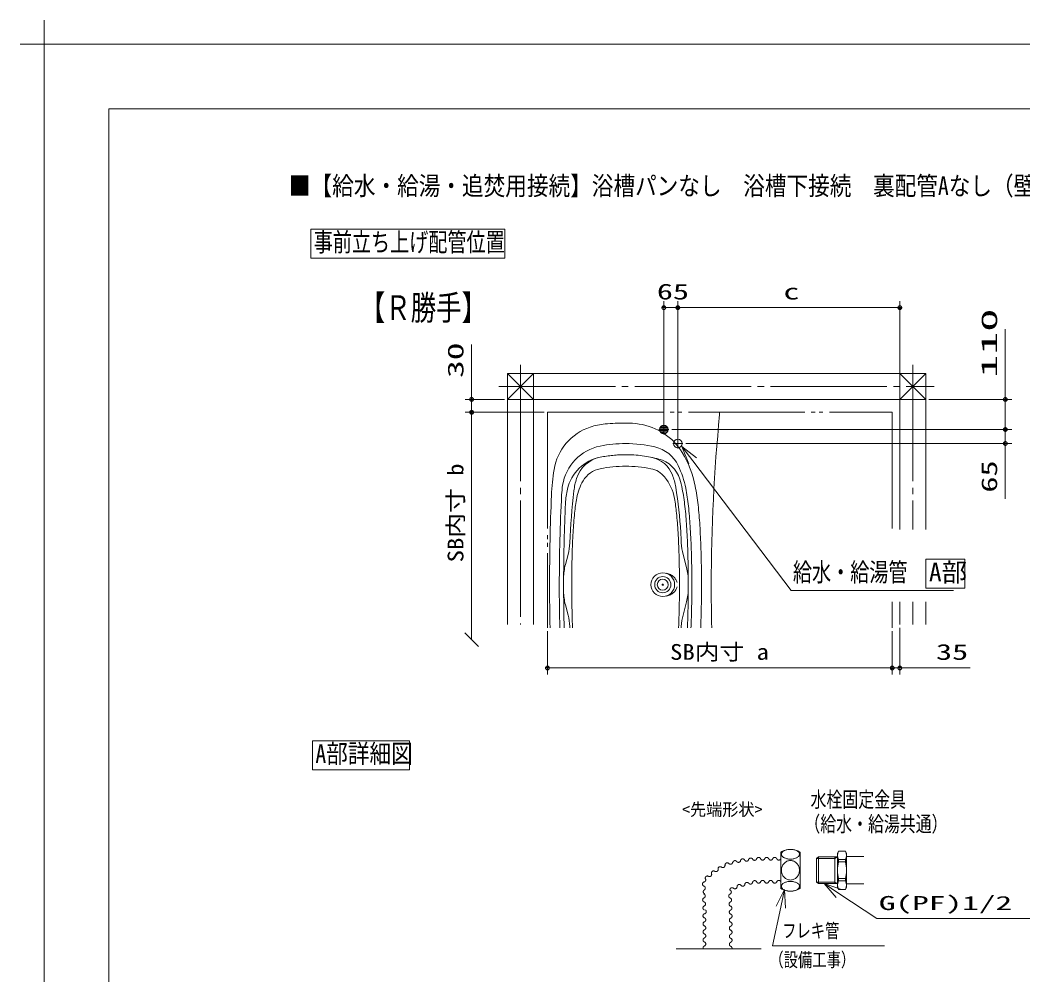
# Model space of a CAD drawing. Units: millimetres on the paper. Extents: x -305 to 305, y -152 to 152.
# Drawn here: x -304.8 to -149.7, y 4.5 to 152.3 of the extents above; entities that cross this region are included whole.
import ezdxf
from ezdxf.enums import TextEntityAlignment as Align

# ---------------------------------------------------------------- set-up
doc = ezdxf.new("R2010")
doc.units = ezdxf.units.MM
for name, pattern in [('LONG_CHAIN', [21, 18, -1, 1, -1]), ('LONG_DASHED2', [13, 12, -1]), ('LONG_DOUBLE_CHAIN', [21.8, 18, -1, 0.6, -0.6, 0.6, -1])]:
    doc.linetypes.add(name, pattern=pattern)
doc.layers.add('0-0_PV', color=7, linetype='Continuous')
for name, color, linetype, lineweight in [('0-1_RV', 7, 'Continuous', 9), ('0-2_0', 7, 'Continuous', 9), ('0-3_1図面枠', 7, 'Continuous', 9), ('0-4_図面枠', 3, 'Continuous', 9), ('0-5_DEFPOINTS', 7, 'Continuous', 9)]:
    doc.layers.add(name, color=color, linetype=linetype, lineweight=lineweight)
doc.styles.add('ＭＳ ゴシック', font='')
doc.styles.get('ＭＳ ゴシック').set_extended_font_data('MS Gothic')

# ---------------------------------------------------------------- blocks, each defined once
blk = doc.blocks.new('_DOTSMALL')
at = {"layer": '0-2_0'}
for p, q in [((0.0746, 0.1), (-0.0746, 0.1)), ((0.1223, -0.0248), (-0.1223, -0.0248))]:
    blk.add_line(p, q, dxfattribs=at)
for points in [[(0.125, 0), (0.124, 0.0157), (0.1211, 0.0311), (0.1162, 0.046), (0.1095, 0.0602), (0.1011, 0.0735), (0.0911, 0.0856), (0.0797, 0.0963), (0.067, 0.1055), (0.0532, 0.1131), (0.0386, 0.1189), (0.0234, 0.1228), (0.0078, 0.1248), (-0.0078, 0.1248), (-0.0234, 0.1228), (-0.0386, 0.1189), (-0.0532, 0.1131), (-0.067, 0.1055), (-0.0797, 0.0963), (-0.0911, 0.0856), (-0.1011, 0.0735), (-0.1095, 0.0602), (-0.1162, 0.046), (-0.1211, 0.0311), (-0.124, 0.0157), (-0.125, 0), (0, 0)], [(-0.125, 0), (-0.124, -0.0157), (-0.1211, -0.0311), (-0.1162, -0.046), (-0.1095, -0.0602), (-0.1011, -0.0735), (-0.0911, -0.0856), (-0.0797, -0.0963), (-0.067, -0.1055), (-0.0532, -0.1131), (-0.0386, -0.1189), (-0.0234, -0.1228), (-0.0078, -0.1248), (0.0078, -0.1248), (0.0234, -0.1228), (0.0386, -0.1189), (0.0532, -0.1131), (0.067, -0.1055), (0.0797, -0.0963), (0.0911, -0.0856), (0.1011, -0.0735), (0.1095, -0.0602), (0.1162, -0.046), (0.1211, -0.0311), (0.124, -0.0157), (0.125, 0), (0, 0)]]:
    blk.add_lwpolyline(points, close=True, dxfattribs=at)
blk = doc.blocks.new('_OBLIQUE')
at = {"layer": '0-2_0'}
blk.add_line((-0.5, -0.5), (0.5, 0.5), dxfattribs=at)
blk = doc.blocks.new('グループ-6')
at = {"layer": '0-3_1図面枠'}
for p, q in [((-4200, 2895), (-4200, 3045)), ((-4275, 2970), (-4125, 2970))]:
    blk.add_line(p, q, dxfattribs=at)
blk = doc.blocks.new('_OPEN30')
at = {"layer": '0-2_0'}
blk.add_line((0, 0), (-1, 0), dxfattribs=at)
blk.add_lwpolyline([(-1, 0.2679), (0, 0), (-1, -0.2679)], dxfattribs=at)

msp = doc.modelspace()

# ---------------------------------------------------------------- linework, layer by layer
at = {"layer": '0-1_RV'}
for p, q in [((-259.775, 119.89), (-259.775, 115.394)), ((-259.775, 119.89), (-229.775, 119.89)), ((-229.775, 119.89), (-229.775, 115.394)), ((-259.775, 115.394), (-229.775, 115.394)), ((-205.201, 89.66), (-205.201, 108.757)), ((-203.035, 87.494), (-203.035, 108.757)), ((-168.701, 97.567), (-168.701, 108.757)), ((-205.201, 107.757), (-203.035, 107.757)), ((-203.035, 107.757), (-168.701, 107.757)), ((-152.387, 93.567), (-152.387, 104.407)), ((-234.931, 93.567), (-234.931, 102.078)), ((-229.368, 97.567), (-229.368, 58.734)), ((-229.368, 97.567), (-164.701, 97.567)), ((-229.368, 97.567), (-225.368, 93.567)), ((-229.368, 93.567), (-225.368, 97.567)), ((-225.368, 97.567), (-225.368, 58.734)), ((-168.701, 97.567), (-168.701, 73.42)), ((-168.701, 97.567), (-164.701, 93.567)), ((-168.701, 93.567), (-164.701, 97.567)), ((-164.701, 97.567), (-164.701, 73.42)), ((-229.868, 93.567), (-235.931, 93.567)), ((-234.931, 91.567), (-234.931, 93.567)), ((-229.368, 93.567), (-164.701, 93.567)), ((-164.201, 93.567), (-151.387, 93.567)), ((-152.387, 93.567), (-152.387, 88.909)), ((-223.701, 91.567), (-235.931, 91.567)), ((-234.931, 56.402), (-234.931, 91.567)), ((-196.568, 91.567), (-196.568, 91.233)), ((-234.931, 91.247), (-234.931, 88.927)), ((-152.387, 89.062), (-152.387, 91.382)), ((-152.387, 91.247), (-152.387, 88.927)), ((-204.537, 88.942), (-205.865, 88.942)), ((-204.558, 88.742), (-205.845, 88.742)), ((-204.579, 89.142), (-205.824, 89.142)), ((-204.647, 88.542), (-205.756, 88.542)), ((-204.697, 89.342), (-205.705, 89.342)), ((-204.994, 89.542), (-205.409, 89.542)), ((-204.994, 89.542), (-205.409, 89.542)), ((-203.95, 88.909), (-151.387, 88.909)), ((-152.387, 88.909), (-152.387, 86.742)), ((-204.854, 88.342), (-205.549, 88.342)), ((-201.783, 86.742), (-151.387, 86.742)), ((-152.387, 86.742), (-152.387, 78.189)), ((-220.009, 69.593), (-220.424, 68.018)), ((-202.227, 69.593), (-201.689, 67.552)), ((-164.656, 68.835), (-164.656, 64.339)), ((-164.656, 68.835), (-158.656, 68.835)), ((-158.656, 68.835), (-158.656, 64.339)), ((-164.656, 64.339), (-158.656, 64.339)), ((-202.227, 60.208), (-201.689, 62.249)), ((-168.701, 62.252), (-168.701, 58.734)), ((-164.701, 62.252), (-164.701, 58.734)), ((-220.008, 60.186), (-220.424, 61.765)), ((-223.201, 57.734), (-223.201, 51.012)), ((-169.868, 57.734), (-169.868, 51.012)), ((-168.701, 58.234), (-168.701, 51.012)), ((-169.868, 52.012), (-223.201, 52.012)), ((-168.701, 52.012), (-169.868, 52.012)), ((-168.701, 52.012), (-157.828, 52.012)), ((-259.518, 40.763), (-259.518, 36.267)), ((-259.518, 40.763), (-244.518, 40.763)), ((-244.518, 40.763), (-244.518, 36.267)), ((-259.518, 36.267), (-244.518, 36.267)), ((-178.165, 23.672), (-178.335, 23.376)), ((-178.335, 18.062), (-178.335, 23.376)), ((-177.128, 23.672), (-178.165, 23.672)), ((-177.128, 23.672), (-176.957, 23.376)), ((-176.957, 18.062), (-176.957, 23.376)), ((-181.29, 22.782), (-181.585, 22.553)), ((-178.731, 22.553), (-181.585, 22.553)), ((-181.29, 18.657), (-181.29, 22.782)), ((-178.335, 22.782), (-181.29, 22.782)), ((-178.731, 18.657), (-178.731, 22.782)), ((-178.731, 22.553), (-178.335, 22.782)), ((-178.165, 22.006), (-178.165, 22.377)), ((-178.165, 22.377), (-177.128, 22.377)), ((-178.165, 22.006), (-177.128, 22.006)), ((-177.128, 22.006), (-177.128, 22.377)), ((-176.957, 22.835), (-174.248, 22.835)), ((-178.731, 18.886), (-181.585, 18.886)), ((-178.335, 18.657), (-181.29, 18.657)), ((-178.731, 18.886), (-178.335, 18.657)), ((-178.165, 19.432), (-177.128, 19.432)), ((-178.165, 19.432), (-178.165, 19.062)), ((-178.165, 19.062), (-177.128, 19.062)), ((-177.128, 19.432), (-177.128, 19.062)), ((-178.165, 17.767), (-178.335, 18.062)), ((-177.128, 17.767), (-178.165, 17.767)), ((-177.128, 17.767), (-176.957, 18.062)), ((-176.957, 18.603), (-174.248, 18.603)), ((-203.304, 8.563), (-190.135, 8.563))]:
    msp.add_line(p, q, dxfattribs=at)
at = {"layer": '0-1_RV', "linetype": 'LONG_CHAIN'}
for p, q in [((-227.368, 98.901), (-227.368, 58.734)), ((-166.701, 98.901), (-166.701, 73.42)), ((-230.701, 95.567), (-163.368, 95.567)), ((-204.45, 88.909), (-205.953, 88.909)), ((-205.201, 89.66), (-205.201, 88.158)), ((-203.035, 87.494), (-203.035, 85.991)), ((-202.283, 86.742), (-203.786, 86.742)), ((-166.701, 62.252), (-166.701, 58.734))]:
    msp.add_line(p, q, dxfattribs=at)
at = {"layer": '0-1_RV', "linetype": 'LONG_DOUBLE_CHAIN'}
for p, q in [((-223.201, 91.567), (-169.868, 91.567)), ((-223.201, 91.567), (-223.201, 58.234)), ((-169.868, 91.567), (-169.868, 73.42)), ((-169.868, 62.252), (-169.868, 58.234))]:
    msp.add_line(p, q, dxfattribs=at)
at = {"layer": '0-1_RV', "linetype": 'LONG_DASHED2'}
for p, q in [((-187.112, 17.917), (-187.112, 23.522)), ((-184.124, 17.917), (-184.124, 23.522))]:
    msp.add_line(p, q, dxfattribs=at)
at = {"layer": '0-1_RV'}
for points in [[(-160.382, 64.015), (-185.508, 64.015), (-200.727, 84.055)], [(-181.29, 18.657), (-181.585, 18.886), (-181.585, 22.553)], [(-146.4, 13.245), (-172.275, 13.245), (-178.115, 17.138)], [(-171.087, 9.003), (-188.394, 9.003), (-187.106, 15.032)]]:
    msp.add_lwpolyline(points, dxfattribs=at)
for centre, radius in [((-205.201, 88.909), 0.667), ((-205.201, 88.909), 0.667), ((-203.035, 86.742), 0.667), ((-205.368, 64.901), 1.833), ((-205.368, 64.901), 1.25), ((-205.368, 64.901), 0.85), ((-205.368, 64.901), 0.1), ((-205.368, 64.901), 0.0833)]:
    msp.add_circle(centre, radius, dxfattribs=at)
for centre, radius, start, end in [((69.465, 64.901), 267.333, 174.34726, 180), ((-213.949, 81.382), 8.333, 108.46728, 170.71873), ((-213.421, 79.801), 10, 94.95444, 108.46728), ((-211.118, 53.234), 36.667, 89.99999, 94.95444), ((-211.118, 75.234), 14.667, 81.67971, 90), ((-210.346, 80.511), 9.333, 31.16034, 81.67971), ((-213.606, 79.154), 7.333, 101.32804, 171.15395), ((-211.118, 66.734), 20, 90.00001, 101.32804), ((-211.118, 66.734), 20, 76.84989, 89.99999), ((-207.781, 81.016), 5.333, 25.55599, 76.84989), ((-216.051, 77.062), 16, 11.00864, 31.16034), ((-213.762, 78.246), 6.5, 101.29342, 167.16152), ((-214.088, 79.88), 4.833, 101.30119, 162.46615), ((-207.926, 80.346), 4.333, 20.76615, 78.24482), ((-207.184, 79.828), 4.667, 17.32322, 75.13371), ((-189.276, 77.35), 33.333, 170.71873, 177.6217), ((-214.251, 78.924), 4, 101.29342, 149.17082), ((-211.118, 63.234), 20, 90.00001, 101.29342), ((-211.118, 63.234), 20, 78.7065, 89.99999), ((-207.919, 79.251), 3.667, 39.15375, 78.7065), ((-216.051, 77.062), 14.5, 11.00864, 25.55599), ((-200.469, 82.76), 0.333, 184.46931, 184.50491), ((-200.469, 82.76), 0.333, 184.46931, 184.50491), ((-209.495, 78.376), 9.667, 162.16474, 173.82697), ((-210.782, 76.933), 8, 149.65551, 169.86186), ((-210.781, 76.958), 7.333, 10.07233, 38.92663), ((-213.225, 78.336), 10, 9.45382, 20.76615), ((-216.052, 77.062), 13.956, 11.00864, 17.32322), ((-206.36, 78.026), 14.667, 171.15395, 176.99943), ((-207.421, 76.815), 13, 167.22256, 177.09528), ((-104.182, 66.299), 115.67, 173.48916, 177.49565), ((-268.138, 69.193), 65.669, 3.31712, 9.45382), ((-235.03, 73.37), 33.289, 6.27211, 11.00864), ((-235.029, 73.37), 33.833, 6.27211, 11.00864), ((-235.029, 73.37), 35.333, 6.27211, 11.00864), ((110.465, 64.901), 333.333, 177.6217, 180), ((45.799, 64.901), 267.167, 177.01914, 180), ((-187.251, 72.659), 31.917, 169.74567, 174.03081), ((-234.985, 72.659), 31.917, 5.96919, 10.07234), ((45.799, 64.901), 266.5, 177.29578, 179.7797), ((-268.163, 69.728), 66.623, 3.62322, 6.27211), ((-268.162, 69.728), 67.167, 3.62322, 6.27211), ((-268.162, 69.728), 68.667, 3.62322, 6.27211), ((-154.098, 69.193), 65.25, 174.03081, 176.68288), ((-268.138, 69.193), 65.25, 3.31712, 5.96919), ((-104.182, 66.299), 115.25, 176.68288, 178.39679), ((-318.054, 66.299), 115.25, 1.60321, 3.31712), ((-318.05, 66.269), 115.667, 2.51885, 3.35194), ((-318.063, 66.568), 116.623, 1.91139, 3.62322), ((-318.063, 66.568), 117.167, 1.91139, 3.62322), ((-318.063, 66.568), 118.667, 1.91139, 3.62322), ((-228.067, 71.718), 8.333, 345.23097, 357.49565), ((-194.17, 71.719), 8.333, 182.51885, 194.76903), ((-368.036, 64.901), 166.623, 0, 1.9155), ((-368.035, 64.901), 167.167, 0, 1.91139), ((-368.035, 64.901), 168.667, 0, 1.91139), ((-54.201, 64.901), 165.25, 178.39679, 180), ((-368.035, 64.901), 165.25, 0, 1.60321), ((-212.366, 65.893), 8.333, 165.23097, 179.7797), ((-209.747, 65.428), 8.333, 0.19076, 14.76903), ((45.799, 64.901), 266.5, 179.7797, 180), ((110.465, 64.901), 333.333, 180, 181.14599), ((45.799, 64.901), 267.167, 180, 181.42986), ((45.799, 64.901), 266.5, 180, 180.22441), ((45.799, 64.901), 266.5, 180.22441, 181.43344), ((-212.366, 63.889), 8.333, 180.22441, 194.76842), ((-54.201, 64.901), 165.25, 180, 181.60321), ((-368.035, 64.901), 165.25, 358.39679, 0), ((-209.747, 64.374), 8.333, 345.23097, 359.80924), ((-368.036, 64.901), 166.623, 358.0845, 0), ((-368.035, 64.901), 167.167, 358.08861, 0), ((-368.035, 64.901), 168.667, 358.08861, 0), ((69.465, 64.901), 267.333, 180, 181.42897), ((-228.066, 58.061), 8.333, 2.5145, 14.76842), ((-104.182, 63.502), 115.25, 181.60321, 182.61976), ((-318.054, 63.502), 115.25, 357.38024, 358.39679), ((-194.17, 58.082), 8.333, 165.23097, 177.48115), ((-318.063, 63.233), 116.623, 357.54329, 358.08861), ((-318.063, 63.233), 117.167, 357.5547, 358.08861), ((-318.063, 63.233), 118.667, 357.58563, 358.08861), ((-104.182, 63.502), 115.67, 182.5145, 182.61024), ((-318.05, 63.532), 115.667, 357.37472, 357.48115), ((-177.021, 23.024), 1.315, 150.49677, 209.50319), ((-178.272, 23.024), 1.315, 330.49552, 29.50452), ((-173.392, 20.719), 4.943, 164.90996, 195.09004), ((-181.901, 20.719), 4.943, 344.90978, 15.09022), ((-177.021, 18.414), 1.315, 150.49677, 209.50319), ((-178.272, 18.414), 1.315, 330.49552, 29.50452)]:
    msp.add_arc(centre, radius, start, end, dxfattribs=at)
at = {"layer": '0-1_RV', "linetype": 'LONG_DOUBLE_CHAIN'}
for start, end in [(90.00001, 101.29342), (75.13371, 89.99999)]:
    msp.add_arc((-211.118, 65.007), 20, start, end, dxfattribs=at)
at = {"layer": '0-1_RV', "linetype": 'LONG_DASHED2'}
for centre, radius, start, end in [((-185.618, 21.167), 2.788, 57.60776, 122.39239), ((-195.392, 21.531), 0.335, 42.57855, 179.44217), ((-194.899, 21.984), 0.335, 222.57796, 359.44217), ((-194.196, 21.879), 0.335, 36.56835, 173.43198), ((-193.659, 22.277), 0.335, 216.56777, 353.43198), ((-193.004, 22.149), 0.335, 27.56835, 164.43198), ((-192.411, 22.459), 0.335, 207.56777, 344.43198), ((-191.766, 22.279), 0.335, 27.56835, 164.43198), ((-191.173, 22.589), 0.335, 207.56777, 344.43198), ((-190.539, 22.376), 0.335, 21.56835, 158.43198), ((-189.917, 22.622), 0.335, 201.56777, 338.43198), ((-189.294, 22.376), 0.335, 21.56835, 158.43198), ((-188.672, 22.622), 0.335, 201.56777, 338.43198), ((-188.05, 22.376), 0.335, 21.56835, 158.43198), ((-187.427, 22.622), 0.335, 201.56777, 338.43198), ((-198.137, 20.081), 0.335, 245.7805, 22.64471), ((-197.507, 20.281), 0.335, 55.78109, 192.64471), ((-197.136, 20.838), 0.335, 236.99777, 13.86198), ((-196.483, 20.94), 0.335, 46.99836, 183.86198), ((-196.073, 21.466), 0.335, 236.99777, 13.86198), ((-198.886, 18.58), 0.335, 103.47706, 240.34068), ((-199.056, 19.233), 0.335, 283.74583, 35.4241), ((-198.462, 19.499), 0.335, 55.78109, 192.64471), ((-192.339, 18.514), 0.335, 36.56835, 173.43198), ((-191.802, 18.912), 0.335, 216.56777, 353.43198), ((-191.147, 18.784), 0.335, 27.56835, 164.43198), ((-190.539, 19.062), 0.335, 201.56802, 338.43165), ((-189.917, 18.816), 0.335, 21.56802, 158.43223), ((-189.294, 19.062), 0.335, 201.56802, 338.43165), ((-188.672, 18.816), 0.335, 21.56802, 158.43223), ((-188.05, 19.062), 0.335, 201.56802, 338.43165), ((-187.427, 18.816), 0.335, 21.56802, 158.43223), ((-198.77, 17.39), 0.335, 121.47706, 258.34068), ((-199.119, 17.961), 0.335, 301.47647, 78.34068), ((-199.127, 16.747), 0.335, 293.47647, 70.34068), ((-194.649, 17.685), 0.335, 46.56835, 183.43198), ((-195.095, 17.35), 0.335, 293.47647, 70.34068), ((-194.206, 18.187), 0.335, 230.56777, 7.43198), ((-193.542, 18.192), 0.335, 36.56835, 173.43198), ((-193.004, 18.59), 0.335, 216.56777, 353.43198), ((-185.618, 20.271), 2.788, 237.60767, 302.39233), ((-198.86, 16.134), 0.335, 113.47706, 250.34068), ((-199.086, 15.503), 0.335, 293.47647, 70.34068), ((-194.829, 16.736), 0.335, 113.47706, 250.34068), ((-194.787, 15.492), 0.335, 113.47706, 250.34068), ((-195.054, 16.106), 0.335, 293.47647, 70.34068), ((-198.819, 14.889), 0.335, 113.47706, 250.34068), ((-198.814, 13.676), 0.335, 113.47706, 250.34068), ((-198.968, 14.317), 0.335, 273.47647, 50.34068), ((-194.746, 14.248), 0.335, 113.47706, 250.34068), ((-195.012, 14.862), 0.335, 293.47647, 70.34068), ((-198.804, 12.427), 0.335, 111.56835, 248.43198), ((-199.05, 13.049), 0.335, 291.56777, 68.43198), ((-194.735, 12.999), 0.335, 111.56802, 248.43223), ((-194.981, 13.622), 0.335, 291.56802, 68.43165), ((-194.981, 12.377), 0.335, 291.56802, 68.43165), ((-198.804, 11.182), 0.335, 111.56835, 248.43198), ((-199.05, 11.805), 0.335, 291.56777, 68.43198), ((-199.05, 10.56), 0.335, 291.56777, 68.43198), ((-194.735, 11.754), 0.335, 111.56802, 248.43223), ((-194.981, 11.132), 0.335, 291.56802, 68.43165), ((-198.804, 9.938), 0.335, 111.56835, 248.43198), ((-199.05, 9.315), 0.335, 291.56777, 68.43198), ((-194.735, 10.51), 0.335, 111.56802, 248.43223), ((-194.735, 9.265), 0.335, 111.56802, 248.43223), ((-194.981, 9.887), 0.335, 291.56802, 68.43165), ((-198.804, 8.693), 0.335, 111.56835, 202.89548), ((-194.981, 8.642), 0.335, 346.18919, 68.43165)]:
    msp.add_arc(centre, radius, start, end, dxfattribs=at)
at = {"layer": '0-1_RV', "linetype": 'LONG_DOUBLE_CHAIN'}
for start_param, end_param in [(3.3180679, 4.4414697), (1.8417156, 2.9651174)]:
    msp.add_ellipse((-205.368, 64.901), major_axis=(-2.25, 0), ratio=0.814815, start_param=start_param, end_param=end_param, dxfattribs=at)
at = {"layer": '0-1_RV', "linetype": 'LONG_DASHED2'}
for centre, major_axis, ratio in [((-185.618, 23.199), (-1.394, 0), 0.541075), ((-185.618, 20.719), (0, -1.509), 0.924091), ((-185.618, 18.24), (-1.394, 0), 0.541075)]:
    msp.add_ellipse(centre, major_axis=major_axis, ratio=ratio, dxfattribs=at)
at = {"layer": '0-4_図面枠'}
msp.add_lwpolyline([(-291.017, -138.498), (108.983, -138.498), (108.983, 138.502), (-291.017, 138.502)], close=True, dxfattribs=at)
at = {"layer": '0-5_DEFPOINTS'}
for p in [(118.983, 148.502), (-301.017, -148.498)]:
    msp.add_line(p, (-301.017, 148.502), dxfattribs=at)

# ---------------------------------------------------------------- block references
at = {"layer": '0-1_RV'}
for name, p, xscale, yscale, rotation in [('_DOTSMALL', (-205.201, 107.757), 2.32, 2.32, 180), ('_DOTSMALL', (-203.035, 107.757), 2.32, 2.32, 180), ('_DOTSMALL', (-234.931, 93.567), 2.32, 2.32, 90), ('_DOTSMALL', (-152.387, 93.567), 2.32, 2.32, 90), ('_DOTSMALL', (-234.931, 91.567), 2.32, 2.32, 270), ('_DOTSMALL', (-234.931, 91.567), 2.121326, 2.121326, 90), ('_DOTSMALL', (-152.387, 88.909), 2.32, 2.32, 90), ('_DOTSMALL', (-152.387, 88.909), 2.32, 2.32, 270), ('_DOTSMALL', (-152.387, 86.742), 2.32, 2.32, 270), ('_OPEN30', (-202.402, 86.261), 2.77, 2.77, 127.21245), ('_OBLIQUE', (-234.931, 56.402), 2.121326, 2.121326, 270), ('_DOTSMALL', (-223.201, 52.012), 2.32, 2.32, 180), ('_DOTSMALL', (-168.701, 52.012), 2.32, 2.32, 180), ('_OPEN30', (-180.419, 18.674), 2.77, 2.77, 146.30993), ('_OPEN30', (-186.527, 17.741), 2.77, 2.77, 77.94324)]:
    msp.add_blockref(name, p, dxfattribs=dict(at, xscale=xscale, yscale=yscale, rotation=rotation))
at = {"layer": '0-1_RV', "xscale": 2.32, "yscale": 2.32}
for p in [(-203.035, 107.757), (-168.701, 107.757), (-169.868, 52.012), (-169.868, 52.012)]:
    msp.add_blockref('_DOTSMALL', p, dxfattribs=at)
at = {"layer": '0-3_1図面枠', "xscale": 0.05, "yscale": 0.05}
msp.add_blockref('グループ-6', (-91.017, 0.002), dxfattribs=at)
msp.add_blockref('グループ-6', (-91.017, 0.002), dxfattribs=at)

# ---------------------------------------------------------------- texts
at = {"layer": '0-0_PV', "style": 'ＭＳ ゴシック', "width": 0.85}
msp.add_text('■【給水・給湯・追焚用接続】浴槽パンなし\u3000浴槽下接続\u3000裏配管Aなし（壁付水栓）〔S=1/30〕', height=2.886, dxfattribs=at).set_placement((-263.187, 124.297), align=Align.BOTTOM_LEFT)
at = {"layer": '0-1_RV', "style": 'ＭＳ ゴシック'}
for s, height, width, p in [('事前立ち上げ配管位置', 2.889, 0.75, (-259.359, 115.587)), ('【Ｒ勝手】', 3.848, 0.75, (-252.222, 104.678)), ('65', 2.441, 1.5, (-206.282, 108.287)), ('c', 2.441, 1.5, (-186.715, 108.287)), ('給水・給湯管\u3000', 2.889, 0.75, (-185.239, 64.531)), ('SB内寸 a', 2.441, 1.15, (-204.239, 52.542)), ('35', 2.441, 1.5, (-163.108, 52.542)), ('A部詳細図', 2.886, 0.85, (-259.087, 36.46)), ('水栓固定金具', 2.405, 0.75, (-182.51, 29.749)), ('<先端形状>', 1.924, 0.95, (-202.396, 28.59)), ('（給水・給湯共通）', 2.405, 0.75, (-183.468, 25.964)), ('G(PF)1/2', 2.165, 1.75, (-171.953, 13.919)), ('フレキ管', 2.163, 0.75, (-186.903, 9.642)), ('（設備工事）', 2.163, 0.75, (-188.881, 5.15))]:
    msp.add_text(s, height=height, dxfattribs=dict(at, width=width)).set_placement(p, align=Align.BOTTOM_LEFT)
for s, height, width, p in [('110', 2.444, 2.15, (-152.917, 96.887)), ('30', 2.441, 1.65, (-235.461, 96.887)), ('65', 2.441, 1.5, (-152.917, 79.142)), ('SB内寸 b', 2.441, 1.15, (-235.461, 68.351))]:
    msp.add_text(s, height=height, rotation=90, dxfattribs=dict(at, width=width)).set_placement(p, align=Align.BOTTOM_LEFT)
msp.add_text('A部', height=2.886, dxfattribs=at).set_placement((-164.201, 64.531), align=Align.BOTTOM_LEFT)

doc.saveas('drawing.dxf')
